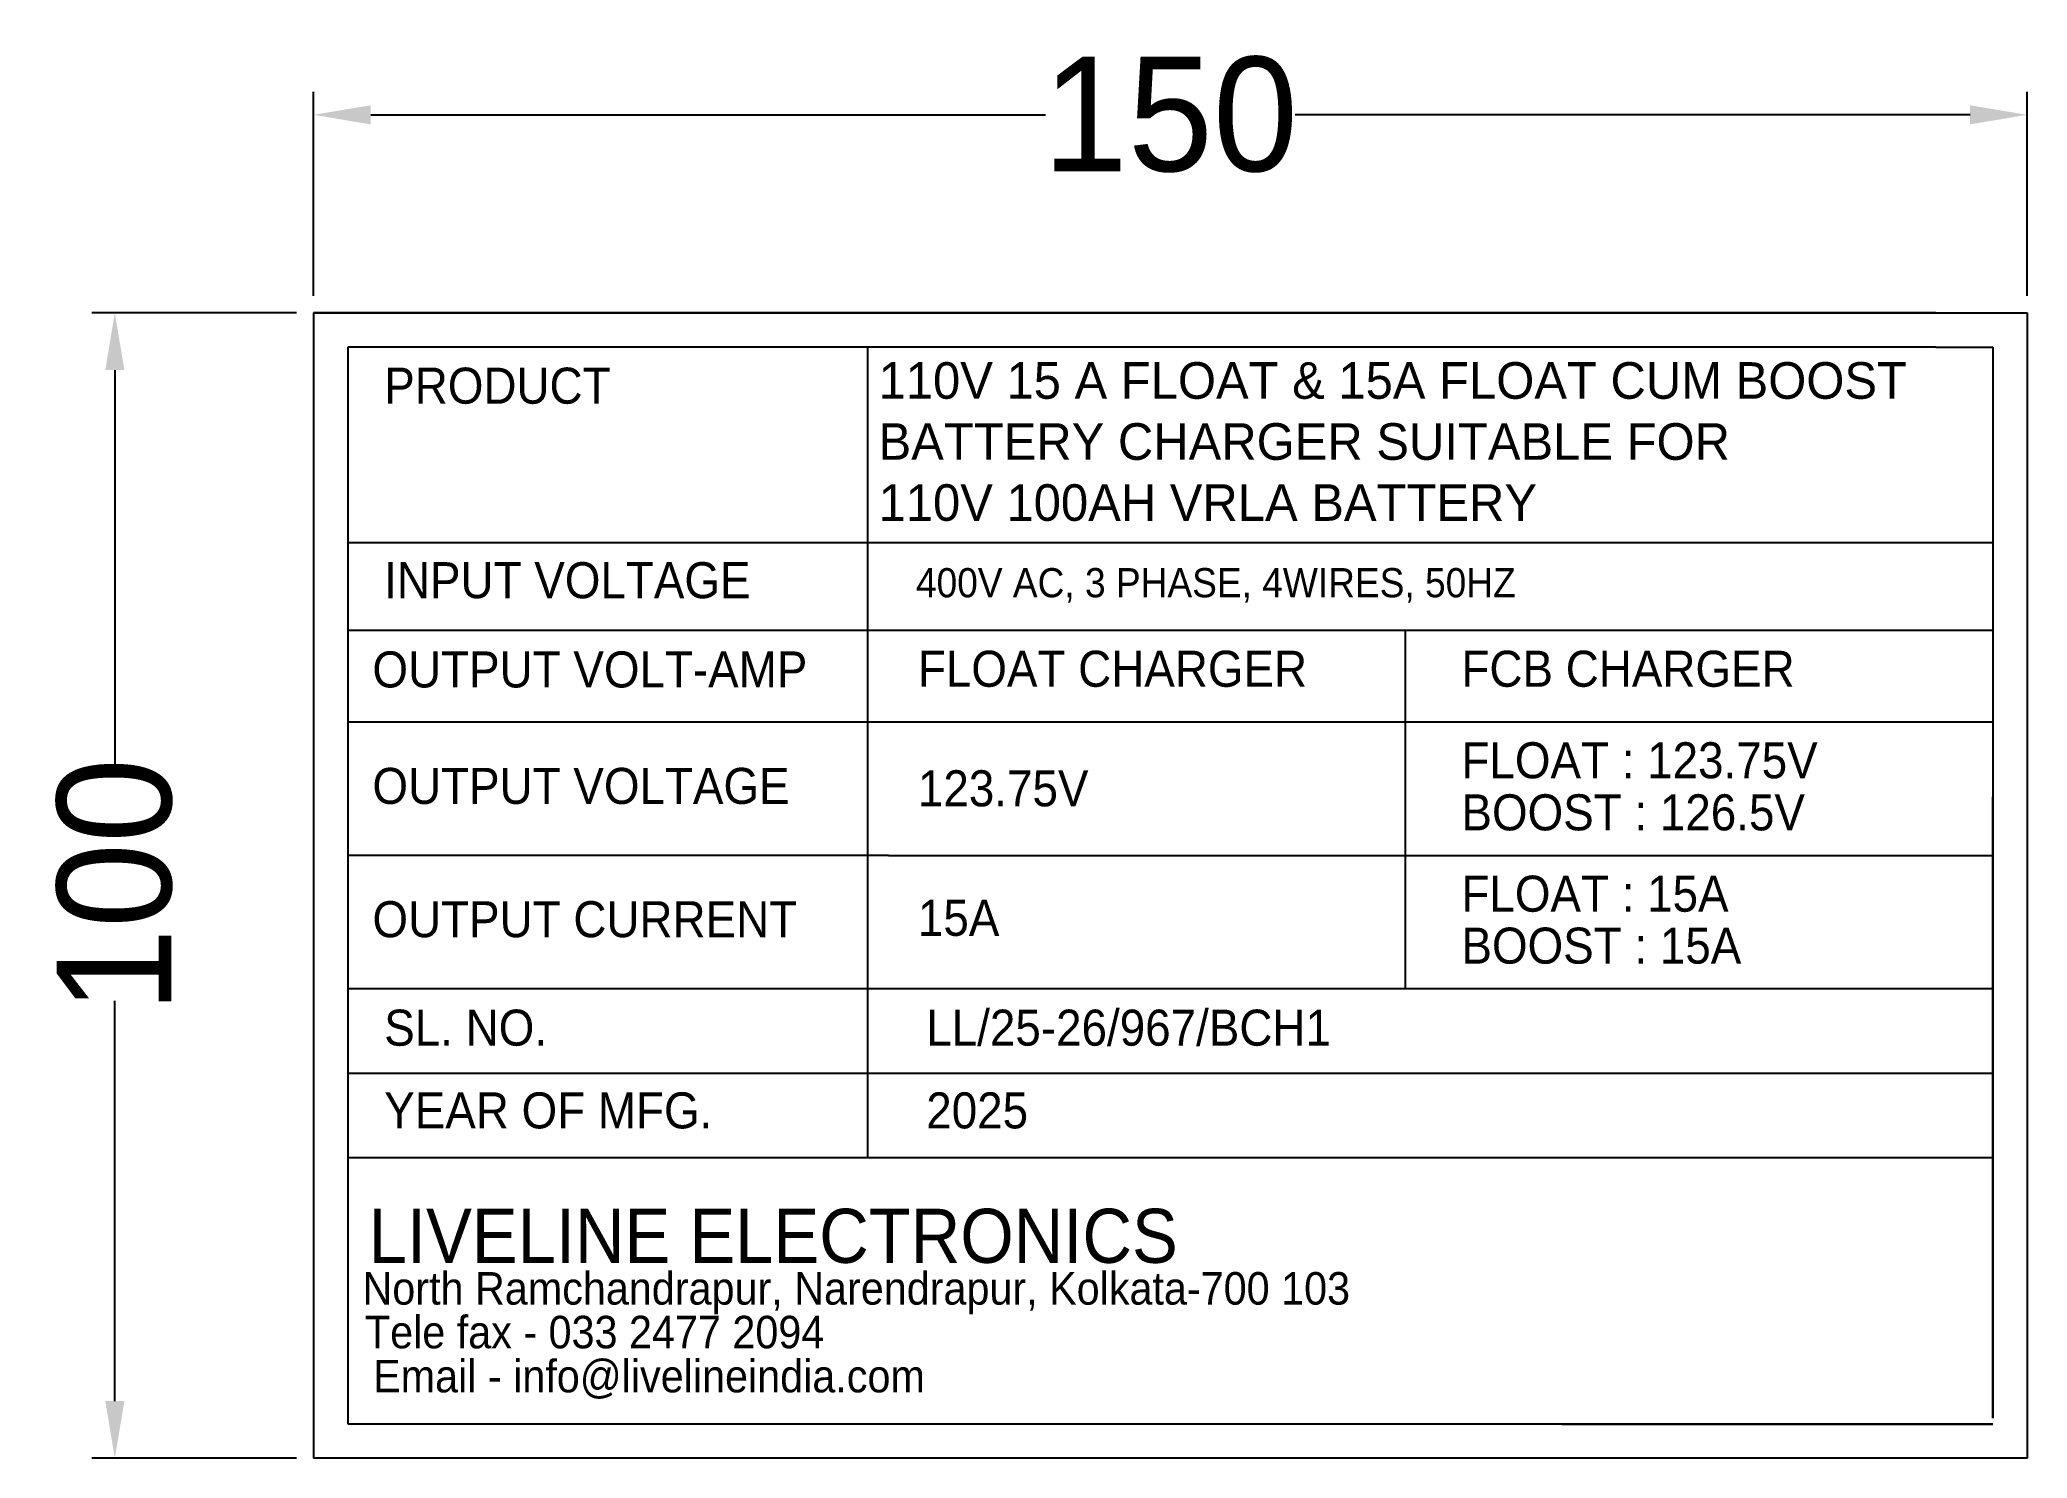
# Model space of a CAD drawing. Extents: x -1540 to -1366, y 2064 to 2188.
import ezdxf

# ---------------------------------------------------------------- set-up
doc = ezdxf.new("R2010")
doc.units = 0
doc.header["$LTSCALE"] = 4
doc.header["$MEASUREMENT"] = 0
doc.layers.get('0').update_dxf_attribs({"linetype": 'CONTINUOUS'})
doc.layers.get('DEFPOINTS').update_dxf_attribs({"linetype": 'CONTINUOUS'})
doc.styles.add('STYLE1', font='GOTHIC.TTF', dxfattribs={"height": 30})
doc.styles.add('STYLE4', font='GOTHIC.TTF', dxfattribs={"height": 35})
doc.dimstyles.get("Standard").update_dxf_attribs({"dimtxt": 0.18, "dimasz": 0.18, "dimexe": 0.18, "dimexo": 0.0625, "dimgap": 0.09, "dimtad": 0, "dimtih": 1, "dimtoh": 1, "dimdec": 4, "dimzin": 0, "dimdsep": 46, "dimtxsty": 'Standard', "dimcen": 0.09, "dimadec": 0, "dimazin": 0, "dimtfac": 1, "dimtdec": 4, "dimtofl": 0, "dimtmove": 0, "dimatfit": 3, "dimfxl": 1, "dimtolj": 1, "dimtzin": 0, "dimarcsym": 0})

# ---------------------------------------------------------------- blocks, each defined once
blk = doc.blocks.new('*D0')
at = {"color": 0, "lineweight": -2, "transparency": 16777216}
for p, q in [((-1515.82, 2165.82), (-1515.82, 2183.63)), ((-1366.02, 2165.82), (-1366.02, 2183.63)), ((-1510.82, 2181.63), (-1451.84, 2181.63)), ((-1371.02, 2181.63), (-1430, 2181.63))]:
    blk.add_line(p, q, dxfattribs=at)
at = {"color": 0, "transparency": 16777216}
for points in [[(-1510.82, 2182.46), (-1510.82, 2180.79), (-1515.82, 2181.63)], [(-1371.02, 2182.46), (-1371.02, 2180.79), (-1366.02, 2181.63)]]:
    blk.add_solid(points, dxfattribs=at)
at = {"layer": 'DEFPOINTS', "color": 0, "transparency": 16777216}
for p in [(-1366.02, 2181.63), (-1515.82, 2164.32), (-1366.02, 2164.32)]:
    blk.add_point(p, dxfattribs=at)
at = {"color": 0, "transparency": 16777216, "insert": (-1440.92, 2181.63), "char_height": 10, "attachment_point": 5}
blk.add_mtext('\\A1;150', dxfattribs=at)
blk = doc.blocks.new('*D1')
at = {"color": 0, "lineweight": -2, "transparency": 16777216}
for p, q in [((-1517.32, 2164.32), (-1535.19, 2164.32)), ((-1533.19, 2159.32), (-1533.19, 2124.36)), ((-1533.19, 2069.21), (-1533.19, 2104.18)), ((-1517.32, 2064.21), (-1535.19, 2064.21))]:
    blk.add_line(p, q, dxfattribs=at)
at = {"color": 0, "transparency": 16777216}
for points in [[(-1534.02, 2159.32), (-1532.35, 2159.32), (-1533.19, 2164.32)], [(-1534.02, 2069.21), (-1532.35, 2069.21), (-1533.19, 2064.21)]]:
    blk.add_solid(points, dxfattribs=at)
at = {"layer": 'DEFPOINTS', "color": 0, "transparency": 16777216}
for p in [(-1515.82, 2164.32), (-1533.19, 2064.21), (-1515.82, 2064.21)]:
    blk.add_point(p, dxfattribs=at)
at = {"color": 0, "transparency": 16777216, "insert": (-1533.19, 2114.27), "char_height": 10, "attachment_point": 5, "rotation": 90}
blk.add_mtext('\\A1;100', dxfattribs=at)

msp = doc.modelspace()

# ---------------------------------------------------------------- linework, layer by layer
for p, q in [((-1515.82, 2164.32), (-1515.82, 2064.21)), ((-1432.52, 2164.32), (-1515.82, 2164.32)), ((-1515.82, 2164.32), (-1366.02, 2164.32)), ((-1374.01, 2164.32), (-1512.82, 2164.32)), ((-1366.02, 2164.32), (-1366.02, 2064.21)), ((-1512.82, 2161.32), (-1512.82, 2067.21)), ((-1374.01, 2161.32), (-1512.82, 2161.32)), ((-1467.4, 2161.32), (-1467.4, 2090.46)), ((-1374.01, 2161.32), (-1369.02, 2161.32)), ((-1369.02, 2161.32), (-1369.02, 2138.97)), ((-1369.02, 2144.22), (-1512.82, 2144.22)), ((-1369.02, 2138.97), (-1369.02, 2077.85)), ((-1369.02, 2136.55), (-1512.82, 2136.55)), ((-1369.02, 2136.55), (-1512.82, 2136.55)), ((-1512.82, 2136.55), (-1512.82, 2105.24)), ((-1420.41, 2136.55), (-1420.41, 2105.24)), ((-1369.02, 2128.55), (-1512.82, 2128.55)), ((-1369.02, 2128.55), (-1512.82, 2128.55)), ((-1369.02, 2077.85), (-1369.02, 2122.01)), ((-1465.56, 2116.89), (-1512.82, 2116.89)), ((-1465.56, 2116.89), (-1369.02, 2116.89)), ((-1369.02, 2105.24), (-1512.82, 2105.24)), ((-1369.02, 2097.85), (-1512.82, 2097.85)), ((-1369.02, 2090.46), (-1512.82, 2090.46)), ((-1369.02, 2067.71), (-1369.02, 2090.83)), ((-1369.02, 2079.95), (-1369.02, 2067.71)), ((-1512.82, 2067.21), (-1512.82, 2067.21)), ((-1512.82, 2067.21), (-1512.82, 2067.21)), ((-1512.82, 2067.21), (-1369.02, 2067.21)), ((-1406.7, 2067.19), (-1369.02, 2067.19)), ((-1366.02, 2064.21), (-1515.82, 2064.21))]:
    msp.add_line(p, q)

# ---------------------------------------------------------------- texts
at = {"style": 'STYLE4', "width": 0.95}
for s, height, p in [('PRODUCT', 3.15, (-1509.64, 2156.38)), ('INPUT VOLTAGE', 3.15, (-1509.64, 2139.38)), ('400V AC, 3 PHASE, 4WIRES, 50HZ', 2.5515, (-1463.16, 2139.46)), ('OUTPUT VOLT-AMP', 3.15, (-1510.67, 2131.58)), ('FLOAT CHARGER', 3.15, (-1462.99, 2131.64)), ('FCB CHARGER', 3.15, (-1415.48, 2131.64)), ('FLOAT : 123.75V', 3.15, (-1415.48, 2123.64)), ('OUTPUT VOLTAGE', 3.15, (-1510.67, 2121.4)), ('123.75V', 3.15, (-1462.99, 2121.19)), ('BOOST : 126.5V', 3.15, (-1415.48, 2119.09)), ('FLOAT : 15A', 3.15, (-1415.48, 2111.98)), ('OUTPUT CURRENT', 3.15, (-1510.67, 2109.75)), ('15A ', 3.15, (-1462.99, 2109.87)), ('BOOST : 15A', 3.15, (-1415.48, 2107.44)), ('SL. NO.', 3.15, (-1509.64, 2100.27)), ('LL/25-26/967/BCH1', 3.15, (-1462.26, 2100.27)), ('YEAR OF MFG.', 3.15, (-1509.64, 2093.04)), ('2025', 3.15, (-1462.26, 2093.04)), ('LIVELINE ELECTRONICS', 4.725, (-1510.99, 2081.29)), ('North Ramchandrapur, Narendrapur, Kolkata-700 103', 2.8429, (-1511.54, 2077.64)), ('Tele fax - 033 2477 2094', 2.8429, (-1511.33, 2073.82)), ('Email - info@livelineindia.com', 2.8429, (-1510.61, 2069.97))]:
    msp.add_text(s, height=height, dxfattribs=at).set_placement(p)
at = {"insert": (-1466.43, 2160.01), "char_height": 3.2, "attachment_point": 1, "style": 'STYLE1'}
msp.add_mtext_dynamic_manual_height_columns('110V 15 A FLOAT & 15A FLOAT CUM BOOST\\PBATTERY CHARGER SUITABLE FOR \\P110V 100AH VRLA BATTERY ', width=119.0603, gutter_width=150, heights=[25.56], dxfattribs=at)

# ---------------------------------------------------------------- dimensions: what is measured, and where the dimension line sits
dim = msp.add_linear_dim(base=(-1366.02, 2181.63), p1=(-1515.82, 2164.32), p2=(-1366.02, 2164.32), dimstyle='Standard', override={"dimtxt": 10, "dimasz": 5, "dimexe": 2, "dimexo": 1.5, "dimtih": 0, "dimtoh": 0, "dimdec": 0, "dimtxsty": 'Standard', "dimtmove": 2})
dim.commit()
dim.dimension.update_dxf_attribs({"geometry": '*D0', "text_midpoint": (-1440.92, 2181.63)})
dim = msp.add_linear_dim(base=(-1533.19, 2064.21), p1=(-1515.82, 2164.32), p2=(-1515.82, 2064.21), angle=90, dimstyle='Standard', override={"dimtxt": 10, "dimasz": 5, "dimexe": 2, "dimexo": 1.5, "dimtih": 0, "dimtoh": 0, "dimdec": 0, "dimtmove": 2})
dim.commit()
dim.dimension.update_dxf_attribs({"geometry": '*D1', "text_midpoint": (-1533.19, 2114.27)})

doc.saveas('drawing.dxf')
